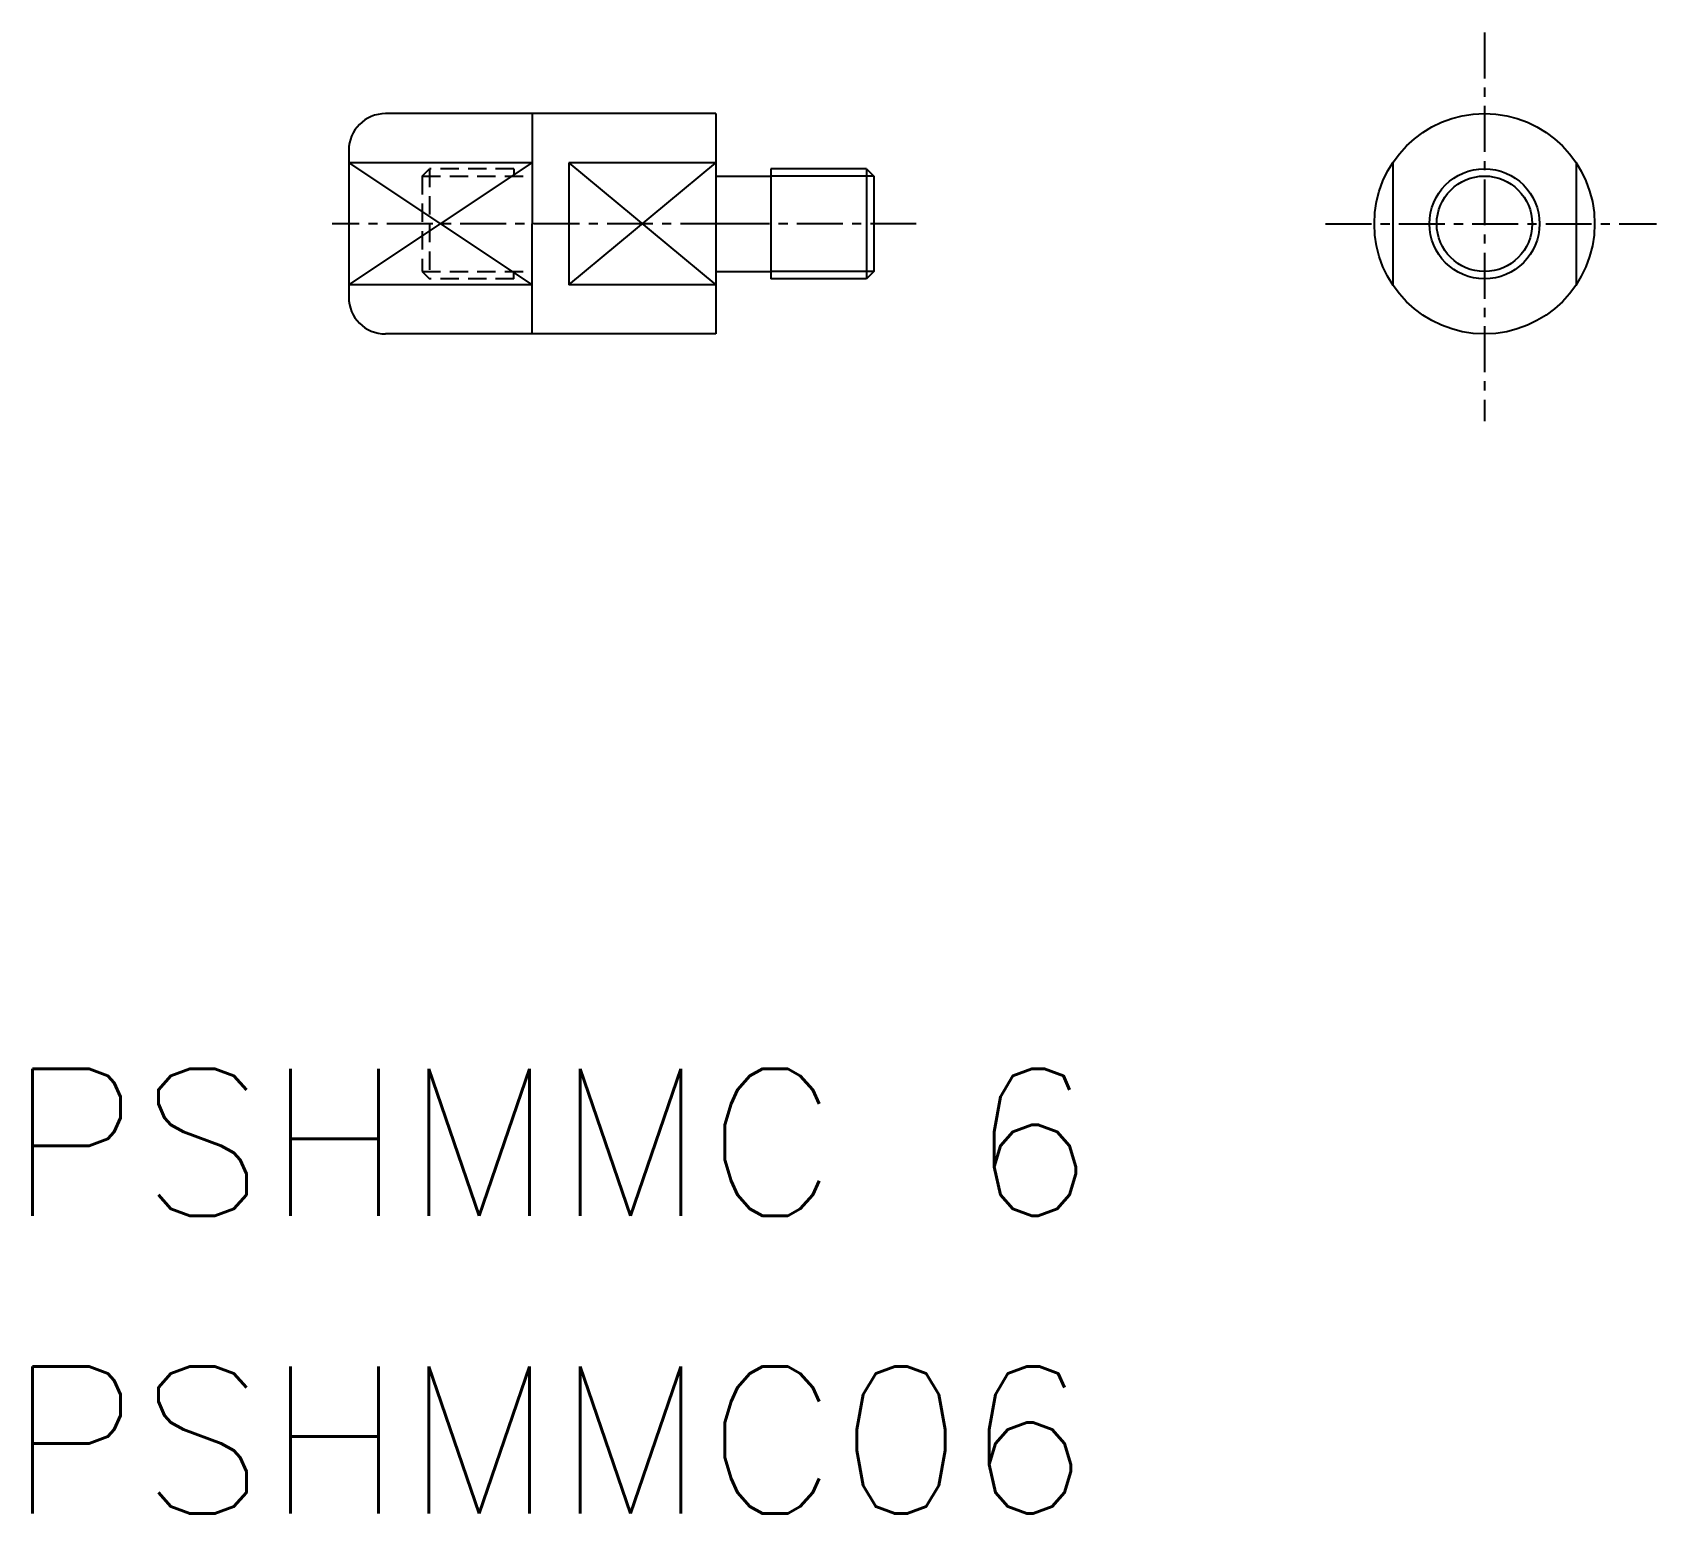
# Model space of a CAD drawing. Extents: x -138.6 to -94.4, y 1545.4 to 1585.8.
import ezdxf

# ---------------------------------------------------------------- set-up
doc = ezdxf.new("R2010")
doc.units = 0
doc.linetypes.add('CENTER', pattern=[2, 1.25, -0.25, 0.25, -0.25])
doc.linetypes.add('DASHED', pattern=[0.75, 0.5, -0.25])
doc.layers.get('0').update_dxf_attribs({"linetype": 'CONTINUOUS'})
doc.layers.add('CENTER', color=1, linetype='CENTER')
doc.styles.get("Standard").update_dxf_attribs({"font": 'txt.shx', "bigfont": 'bigfont.shx'})

msp = doc.modelspace()

# ---------------------------------------------------------------- linework, layer by layer
at = {"linetype": 'CONTINUOUS'}
for p, q in [((-120.019, 1583.546), (-129.019, 1583.546)), ((-125.019, 1583.546), (-125.019, 1582.046)), ((-125.019, 1583.546), (-125.019, 1580.546)), ((-120.019, 1583.546), (-120.019, 1577.546)), ((-130.019, 1582.546), (-130.019, 1578.546)), ((-130.019, 1582.205), (-130.019, 1578.888)), ((-125.019, 1582.205), (-130.019, 1582.205)), ((-120.019, 1582.205), (-124.019, 1582.205)), ((-124.019, 1582.205), (-124.019, 1578.888)), ((-101.582, 1582.205), (-101.582, 1578.888)), ((-96.582, 1582.205), (-96.582, 1578.888)), ((-125.019, 1577.546), (-125.019, 1580.546)), ((-125.019, 1578.888), (-130.019, 1578.888)), ((-120.019, 1578.888), (-124.019, 1578.888)), ((-120.019, 1577.546), (-129.019, 1577.546))]:
    msp.add_line(p, q, dxfattribs=at)
at = {"color": 3, "linetype": 'CONTINUOUS'}
for p, q in [((-130.019, 1582.205), (-125.019, 1578.888)), ((-130.019, 1578.888), (-125.019, 1582.205)), ((-124.019, 1582.205), (-120.019, 1578.888)), ((-124.019, 1578.888), (-120.019, 1582.205)), ((-115.719, 1581.846), (-118.519, 1581.846)), ((-115.719, 1579.246), (-118.519, 1579.246))]:
    msp.add_line(p, q, dxfattribs=at)
at = {"color": 3, "linetype": 'DASHED'}
for p, q in [((-128.019, 1581.846), (-127.819, 1582.046)), ((-125.519, 1582.046), (-127.819, 1582.046)), ((-127.819, 1582.046), (-127.819, 1579.046)), ((-125.519, 1582.046), (-125.519, 1581.846)), ((-128.019, 1581.846), (-128.019, 1579.246)), ((-128.019, 1581.846), (-125.019, 1581.846)), ((-128.019, 1579.246), (-127.819, 1579.046)), ((-128.019, 1579.246), (-125.019, 1579.246)), ((-125.519, 1579.046), (-127.819, 1579.046)), ((-125.519, 1579.046), (-125.519, 1579.246))]:
    msp.add_line(p, q, dxfattribs=at)
at = {"color": 7, "linetype": 'CONTINUOUS'}
for p, q in [((-115.919, 1582.046), (-118.519, 1582.046)), ((-118.519, 1582.046), (-118.519, 1582.046)), ((-118.519, 1582.046), (-118.519, 1579.046)), ((-115.919, 1582.046), (-115.919, 1579.046)), ((-115.919, 1582.046), (-115.719, 1581.846)), ((-120.019, 1581.846), (-118.519, 1581.846)), ((-115.719, 1581.846), (-115.719, 1579.246)), ((-120.019, 1579.246), (-118.519, 1579.246)), ((-115.919, 1579.046), (-118.519, 1579.046)), ((-118.519, 1579.046), (-118.519, 1579.046)), ((-115.719, 1579.246), (-115.919, 1579.046))]:
    msp.add_line(p, q, dxfattribs=at)
at = {"linetype": 'CONTINUOUS'}
msp.add_circle((-99.082, 1580.546), 3, dxfattribs=at)
at = {"color": 7, "linetype": 'CONTINUOUS'}
msp.add_circle((-99.082, 1580.546), 1.5, dxfattribs=at)
at = {"color": 3, "linetype": 'CONTINUOUS'}
msp.add_circle((-99.082, 1580.546), 1.3, dxfattribs=at)
at = {"linetype": 'CONTINUOUS'}
for centre, start, end in [((-129.019, 1582.546), 90, 180), ((-129.019, 1578.546), 180, 270)]:
    msp.add_arc(centre, 1, start, end, dxfattribs=at)
at = {"layer": 'CENTER', "color": 1, "linetype": 'CENTER'}
for p, q in [((-99.082, 1585.756), (-99.082, 1575.175)), ((-119.732, 1580.546), (-130.467, 1580.546)), ((-114.559, 1580.546), (-120.019, 1580.546)), ((-103.413, 1580.546), (-94.396, 1580.546))]:
    msp.add_line(p, q, dxfattribs=at)

# ---------------------------------------------------------------- texts
for s, p in [('PSHMMC 6', (-139.319, 1553.532)), ('PSHMMC06', (-139.319, 1545.422))]:
    msp.add_text(s, height=4).set_placement(p)

doc.saveas('drawing.dxf')
